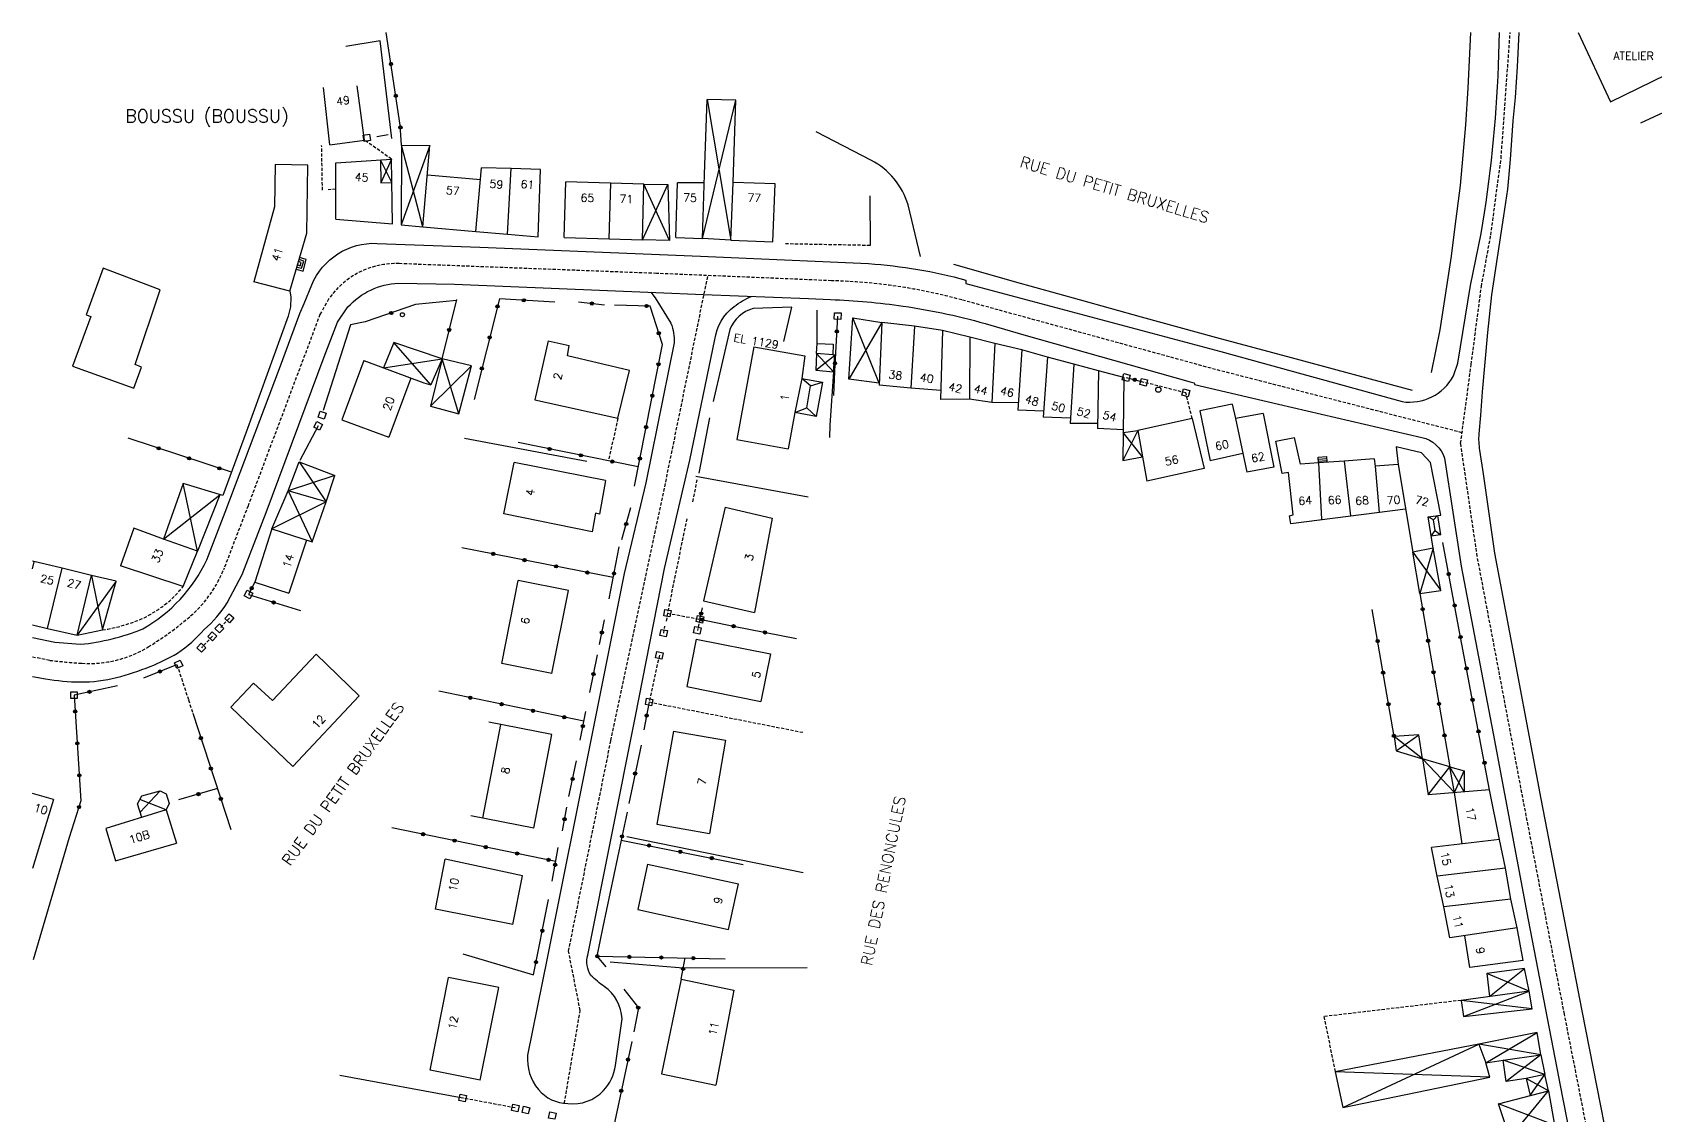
# Model space of a CAD drawing. Header units: millimetres. Extents: x 110000 to 111002, y 124000 to 125000.
# Drawn here: x 110000 to 110253.6, y 124830.9 to 125000 of the extents above; entities that cross this region are included whole.
import ezdxf
from ezdxf.enums import TextEntityAlignment as Align

# ---------------------------------------------------------------- set-up
doc = ezdxf.new("R2010")
doc.units = ezdxf.units.MM
doc.linetypes.add('DASHED', pattern=[0.75, 0.5, -0.25])
doc.layers.get('0').update_dxf_attribs({"linetype": 'CONTINUOUS'})
for name, color, linetype in [('W0001', 6, 'DASHED'), ('W0008', 7, 'CONTINUOUS'), ('W0100', 7, 'CONTINUOUS'), ('W0112', 1, 'DASHED'), ('W0310', 3, 'CONTINUOUS'), ('W0322', 7, 'CONTINUOUS'), ('W0980', 7, 'CONTINUOUS'), ('W0989', 7, 'CONTINUOUS'), ('W0991', 7, 'CONTINUOUS')]:
    doc.layers.add(name, color=color, linetype=linetype)
doc.styles.get("Standard").update_dxf_attribs({"font": 'romans.shx', "width": 0.85})

# ---------------------------------------------------------------- blocks, each defined once
blk = doc.blocks.new('t112o')
at = {"color": 0, "linetype": 'Continuous'}
for p, q in [((-0.5, 0.5), (0.5, 0.5)), ((-0.5, -0.5), (-0.5, 0.5)), ((0.5, 0.5), (0.5, -0.5)), ((0.5, -0.5), (-0.5, -0.5))]:
    blk.add_line(p, q, dxfattribs=at)
blk = doc.blocks.new('t322o')
at = {"color": 0, "linetype": 'Continuous'}
for radius in [0.25, 0.15]:
    blk.add_circle((0, 0), radius, dxfattribs=at)

msp = doc.modelspace()

# ---------------------------------------------------------------- linework, layer by layer
at = {"layer": 'W0001'}
for points in [[(110248.07, 124802.21), (110239.33, 124846.7), (110232.96, 124879.8), (110225.71, 124918.21), (110223.12, 124935.82), (110224.77, 124948.17), (110226.36, 124960.34), (110227.83, 124968.36), (110229.43, 124980.34), (110230.86, 125000)], [(110083.1, 124832.78), (110085.57, 124847.28), (110083.75, 124856.54), (110090.37, 124889.44), (110098.78, 124929.06), (110105.52, 124962.04)]]:
    msp.add_lwpolyline(points, dxfattribs=at)
msp.add_lwpolyline([(110223.34, 124937.5), (110184.84, 124947.36), (110145.2, 124958.23, 0.060769), (110124.81, 124961.23), (110097.5, 124962.37), (110057.29, 124963.9, 0.256996), (110046.26, 124958.36), (110044.92, 124955.96), (110033.68, 124926.09), (110029.98, 124916.42, -0.123084), (110024.71, 124908.88, -0.041908), (110018.1, 124904.05, -0.153945), (110007.73, 124901.49, -0.012589), (110002.71, 124901.94), (110000, 124902.46)], format="xyb", dxfattribs=at)
at = {"layer": 'W0008'}
for points in [[(110000, 124905.53), (110003.47, 124904.79), (110007.48, 124904.45, 0.06929), (110017.23, 124906.86, 0.154262), (110027.25, 124917.63), (110030.08, 124925.09), (110038.58, 124947.53), (110041.76, 124956.09), (110042.45, 124957.68), (110043.62, 124960.58, -0.314617), (110053.85, 124967.07), (110069.88, 124966.45), (110104.37, 124965.07), (110130.63, 124963.9, -0.04924), (110145.83, 124961.34), (110145.8, 124960.81), (110185.63, 124950.16), (110213.96, 124942.35, 0.315644), (110221.98, 124946.36), (110222.67, 124948.36), (110224.68, 124960.51), (110226.33, 124968.59, 0.033005), (110229.03, 124994.83), (110229.2, 125000)], [(110232.23, 125000), (110231.93, 124994.65), (110231.63, 124989.82), (110231.25, 124986.21), (110230.87, 124980.18), (110230.42, 124975.51), (110229.82, 124971.37), (110227.93, 124959.02), (110227.33, 124953.14), (110226.5, 124943.87), (110226.2, 124940.26), (110225.96, 124937.33, 0.062066), (110226.08, 124934.78), (110226.66, 124931.06), (110228.39, 124918.71), (110230.05, 124909.9), (110235.62, 124880.3), (110242.03, 124847.23), (110248.46, 124814.61, 0.217663), (110250.3, 124812.12, 0.061388), (110251.53, 124811.69, 0.121891), (110253.56, 124811.76), (110257.07, 124812.84)], [(110000, 124899.4), (110002.02, 124899.06, 0.04117), (110007.48, 124898.58, 0.063718), (110013.15, 124899.27, 0.034532), (110018.4, 124900.99, 0.031885), (110022.68, 124903.07, 0.063585), (110026.83, 124906.79, 0.079525), (110030.42, 124910.94), (110032.77, 124915.36), (110036.51, 124925.02), (110045.56, 124949.33), (110047.63, 124954.78), (110049.29, 124957.13, -0.198021), (110057.17, 124960.86), (110065.94, 124960.72), (110097.39, 124959.41), (110104.85, 124959.06), (110121.23, 124958.44), (110124.68, 124958.3, -0.0256), (110136.02, 124957.27, -0.035693), (110149.7, 124954.3), (110154.88, 124952.78), (110180.86, 124945.46), (110181.49, 124945.26), (110181.52, 124945.02), (110194.68, 124941.94), (110217.07, 124936.76, -0.264362), (110220.6, 124933.52), (110223.22, 124916.67), (110228.2, 124890.5), (110233.66, 124861.43), (110239.05, 124833.67), (110242.99, 124813.65, -0.397718)], [(110096.6, 124959.44), (110097.28, 124958.56), (110099.74, 124954.58, -0.105924), (110100.25, 124951.53), (110095.84, 124929.67), (110092.45, 124915.52), (110087.36, 124890.02), (110080.41, 124855.45), (110077.35, 124840.29, 0.200806), (110079.05, 124834.95, 0.224117), (110083.63, 124832.75, 0.238748), (110089.22, 124834.75, 0.146133), (110091.09, 124838.68), (110092.11, 124845.97, 0.231024), (110089.33, 124851, -0.041547), (110087.24, 124852.74, -0.209273), (110086.75, 124855.93), (110094.23, 124893.24), (110098.72, 124916.29), (110102.71, 124933.23), (110106.61, 124952.04, -0.204308), (110109.64, 124957.21, -0.053508), (110112.28, 124958.78, 0.710246)]]:
    msp.add_lwpolyline(points, format="xyb", dxfattribs=at)
for points in [[(110224.68, 125000), (110224.26, 124991.31), (110223.85, 124985.58), (110223.02, 124976.12), (110222.19, 124969.7), (110221.64, 124965.07)], [(110221.64, 124965.07), (110219.84, 124953.54), (110218.53, 124946.91)], [(110215.62, 124944.08), (110196.69, 124949.19), (110185.01, 124952.3), (110173.26, 124955.54), (110163.59, 124958.23), (110153.43, 124961.07), (110148.52, 124962.45), (110143.96, 124963.76)], [(110040.22, 124959.6), (110040.38, 124958.73), (110040.32, 124957.16), (110039.94, 124955.71), (110033.38, 124937.56), (110029.73, 124927.67)], [(110091.98, 124873.89), (110089.13, 124860.34), (110088.17, 124855.74), (110089.6, 124854.08)]]:
    msp.add_lwpolyline(points, dxfattribs=at)
at = {"layer": 'W0100'}
for points in [[(110241.5, 125000), (110246.54, 124989.16), (110268.4, 124999.82), (110268.32, 125000)], [(110274.81, 124996.75), (110251.24, 124985.83)], [(110046.46, 124982.45), (110045.49, 124991.43)], [(110051.89, 124983.18), (110050.73, 124991.68)], [(110109.46, 124976.56), (110109.87, 124989.42), (110105.4, 124989.54), (110109.09, 124967.57), (110104.67, 124967.84), (110109.87, 124989.42)], [(110104.99, 124977.84), (110105.4, 124989.54)], [(110046.46, 124982.45), (110051.89, 124983.18)], [(110062.08, 124982.36), (110057.6, 124969.95), (110061.01, 124969.65), (110057.66, 124982.42), (110062.08, 124982.36)], [(110057.66, 124982.42), (110057.6, 124969.95)], [(110061.01, 124969.65), (110062.08, 124982.36)], [(110043.03, 124979.27), (110037.92, 124979.4), (110037.8, 124972.78), (110034.58, 124961.06)], [(110042.84, 124968.65), (110043.03, 124979.27)], [(110047.38, 124979.65), (110056.09, 124980.22), (110054.45, 124976.5), (110056.14, 124976.56)], [(110047.4, 124970.86), (110047.38, 124979.65)], [(110056.14, 124976.56), (110054.38, 124980.11), (110054.45, 124976.5)], [(110056.25, 124970.12), (110056.09, 124980.22)], [(110069.98, 124977), (110061.69, 124977.7)], [(110069.26, 124968.91), (110070.15, 124978.87)], [(110079.35, 124978.58), (110074.81, 124978.77), (110070.15, 124978.87)], [(110074.22, 124968.51), (110074.81, 124978.77)], [(110078.98, 124968.11), (110079.35, 124978.58)], [(110083.07, 124967.98), (110083.32, 124976.69)], [(110095.5, 124976.31), (110083.32, 124976.69)], [(110100.51, 124967.98), (110100.78, 124976.5)], [(110104.94, 124976.5), (110100.78, 124976.5)], [(110104.67, 124967.84), (110104.99, 124977.84)], [(110109.09, 124967.57), (110109.46, 124976.56)], [(110116.03, 124976.37), (110109.46, 124976.56)], [(110090.11, 124967.77), (110090.36, 124976.47)], [(110095.28, 124967.64), (110095.5, 124976.31)], [(110095.28, 124967.64), (110099.28, 124976.25), (110099.53, 124967.49), (110095.28, 124967.64)], [(110099.53, 124967.49), (110095.5, 124976.31), (110099.28, 124976.25)], [(110115.66, 124967.31), (110116.03, 124976.37)], [(110047.4, 124970.86), (110056.25, 124970.12)], [(110061.01, 124969.65), (110069.26, 124968.91)], [(110069.26, 124968.91), (110074.22, 124968.51)], [(110040.22, 124959.6), (110042.84, 124968.65)], [(110074.22, 124968.51), (110078.98, 124968.11)], [(110083.07, 124967.98), (110090.11, 124967.77)], [(110090.11, 124967.77), (110095.28, 124967.64)], [(110100.51, 124967.98), (110104.67, 124967.84)], [(110109.09, 124967.57), (110115.66, 124967.31)], [(110041.22, 124963.05), (110042.28, 124962.73), (110042.77, 124964.54), (110041.74, 124964.84)], [(110041.31, 124963.37), (110042.01, 124963.2), (110042.38, 124964.3), (110041.65, 124964.53)], [(110041.41, 124963.7), (110041.82, 124963.58), (110041.99, 124964.07), (110041.56, 124964.24)], [(110017.05, 124947.71), (110016.04, 124948.15), (110019.95, 124959.8), (110011.06, 124963.21), (110008.41, 124955.9), (110009.11, 124955.64), (110006.27, 124947.89), (110015.85, 124944.43), (110017.05, 124947.71)], [(110040.22, 124959.6), (110034.58, 124961.06)], [(110132.29, 124945.22), (110127.52, 124945.86), (110128.15, 124955.45), (110132.7, 124954.71), (110127.52, 124945.86)], [(110132.29, 124945.22), (110128.15, 124955.45)], [(110132.7, 124954.71), (110132.28, 124944.9)], [(110137.79, 124954.11), (110132.7, 124954.71)], [(110137.79, 124954.11), (110137.2, 124944.43)], [(110142.15, 124953.44), (110137.79, 124954.11)], [(110063.98, 124949.03), (110056.45, 124951.56), (110054.83, 124947.61), (110063.98, 124949.03), (110062.24, 124944.98), (110056.45, 124951.56)], [(110080.59, 124951.83), (110078.5, 124942.61)], [(110080.59, 124951.83), (110083.83, 124951.1)], [(110122.58, 124951.45), (110125.11, 124951.32), (110125.06, 124949.65), (110122.5, 124949.86), (110122.58, 124951.45)], [(110142.15, 124953.44), (110141.88, 124942.69)], [(110146.44, 124952.43), (110142.15, 124953.44)], [(110146.44, 124952.43), (110146.4, 124942.76)], [(110150.33, 124951.43), (110146.44, 124952.43)], [(110150.33, 124951.43), (110149.89, 124942.21)], [(110154.56, 124950.42), (110150.33, 124951.43)], [(110051.76, 124948.75), (110048.34, 124939.5)], [(110051.76, 124948.75), (110061.13, 124945.28)], [(110062.16, 124941.66), (110066.6, 124940.47), (110068.58, 124947.92), (110063.98, 124949.03), (110062.16, 124941.66), (110068.58, 124947.92)], [(110066.6, 124940.47), (110063.98, 124949.03)], [(110091.43, 124939.75), (110093.25, 124947.2), (110083.57, 124949.5), (110083.83, 124951.1)], [(110112.69, 124950.91), (110110.03, 124936.45)], [(110112.69, 124950.91), (110120.66, 124949.48)], [(110120.66, 124949.48), (110120.19, 124945.97), (110119.12, 124940.67), (110118.04, 124934.97)], [(110122.5, 124949.86), (110122.37, 124947.26), (110125.15, 124947), (110125.36, 124949.61), (110125.06, 124949.65)], [(110122.37, 124947.26), (110125.36, 124949.61)], [(110122.5, 124949.86), (110125.15, 124947)], [(110154.56, 124950.42), (110153.93, 124941.02)], [(110158.58, 124949.28), (110154.56, 124950.42)], [(110158.58, 124949.28), (110157.9, 124939.91)], [(110162.67, 124948.21), (110158.58, 124949.28)], [(110162.67, 124948.21), (110162.1, 124938.96)], [(110166.56, 124947.14), (110162.67, 124948.21)], [(110166.56, 124947.14), (110166.39, 124938.17)], [(110170.52, 124946.13), (110166.56, 124947.14)], [(110170.52, 124946.13), (110170.35, 124933.17)], [(110059.1, 124946.03), (110055.67, 124936.79)], [(110061.13, 124945.28), (110062.24, 124944.98)], [(110120.19, 124945.97), (110123.44, 124945.38), (110122.45, 124940.03), (110119.12, 124940.67), (110121, 124941.4), (110121.55, 124944.82), (110123.44, 124945.38)], [(110121.55, 124944.82), (110120.19, 124945.97)], [(110141.91, 124944.11), (110137.2, 124944.43), (110132.28, 124944.9)], [(110078.5, 124942.61), (110091.43, 124939.75)], [(110122.45, 124940.03), (110121, 124941.4)], [(110154.01, 124942.14), (110149.89, 124942.21), (110146.4, 124942.76), (110141.88, 124942.69)], [(110157.97, 124940.86), (110153.93, 124941.02)], [(110187.42, 124941.98), (110182.39, 124940.91)], [(110187.42, 124941.98), (110187.95, 124939.7)], [(110048.34, 124939.5), (110055.67, 124936.79)], [(110162.15, 124939.75), (110157.9, 124939.91)], [(110166.4, 124938.96), (110162.1, 124938.96)], [(110181.18, 124939.7), (110172.66, 124937.82)], [(110181.18, 124939.7), (110183.04, 124931.91)], [(110182.39, 124940.91), (110184, 124933.1)], [(110192.24, 124940.5), (110187.95, 124939.7)], [(110187.95, 124939.7), (110189.71, 124931.35)], [(110192.24, 124940.5), (110193.91, 124932.14)], [(110110.03, 124936.45), (110118.04, 124934.97)], [(110170.41, 124937.93), (110166.39, 124938.17)], [(110170.35, 124933.17), (110173.4, 124933.72), (110170.41, 124937.53), (110172.66, 124937.82), (110170.35, 124933.17)], [(110172.66, 124937.82), (110174.08, 124929.93)], [(110214.52, 124925.58), (110196.61, 124923.27), (110196.37, 124924.54), (110196.93, 124924.69), (110196.21, 124931.27), (110195.26, 124931.11), (110194.23, 124936.19), (110197.16, 124936.74)], [(110198.08, 124932.6), (110197.16, 124936.74)], [(110189.1, 124934.23), (110184, 124933.1)], [(110200.9, 124932.8), (110200.84, 124933.7), (110202.16, 124933.78), (110202.23, 124932.89)], [(110200.86, 124933.38), (110202.19, 124933.47)], [(110209.61, 124933.4), (110204.92, 124933.07)], [(110209.61, 124933.4), (110209.75, 124932.26)], [(110216.99, 124934.34), (110213.03, 124935.28)], [(110213.03, 124935.28), (110213.37, 124932.53)], [(110216.99, 124934.34), (110218.42, 124932.86)], [(110041.69, 124932.94), (110047.24, 124930.8), (110039.95, 124928.42), (110041.69, 124932.94), (110045.9, 124926.68), (110047.24, 124930.8)], [(110087.95, 124924.91), (110087.46, 124922), (110073.66, 124924.85), (110075.24, 124932.86)], [(110089.53, 124930.05), (110075.24, 124932.86)], [(110183.04, 124931.91), (110174.08, 124929.93)], [(110193.91, 124932.14), (110189.71, 124931.35)], [(110200.9, 124932.8), (110198.08, 124932.6)], [(110200.88, 124933.07), (110202.21, 124933.16)], [(110204.92, 124933.07), (110200.9, 124932.8)], [(110200.9, 124932.8), (110201.37, 124923.98)], [(110204.92, 124933.07), (110205.89, 124924.54)], [(110213.37, 124932.53), (110209.75, 124932.26)], [(110209.75, 124932.26), (110210.41, 124925.01)], [(110213.37, 124932.53), (110215.65, 124918.83)], [(110218.82, 124919.46), (110218.03, 124924.38), (110220.01, 124924.61), (110218.42, 124932.86)], [(110029.73, 124927.67), (110023.55, 124929.56), (110020.46, 124920.87), (110029.25, 124927.82), (110025.8, 124919), (110023.55, 124929.56)], [(110045.9, 124926.68), (110037.41, 124922.48), (110039.95, 124928.42), (110043.69, 124920.45), (110045.9, 124926.68)], [(110045.9, 124926.68), (110039.95, 124928.42)], [(110089.53, 124930.05), (110088.61, 124924.8)], [(110108.2, 124925.86), (110104.84, 124911.24)], [(110108.2, 124925.86), (110115.57, 124924.17)], [(110088.61, 124924.8), (110087.95, 124924.91)], [(110115.57, 124924.17), (110112.79, 124909.42)], [(110219.52, 124924.56), (110219.98, 124921.56), (110218.52, 124921.34), (110219.14, 124922.2), (110218.86, 124923.91), (110218.03, 124924.38)], [(110218.86, 124923.91), (110219.52, 124924.56)], [(110020.46, 124920.87), (110015.85, 124922.57), (110013.77, 124916.71)], [(110025.8, 124919), (110020.46, 124920.87)], [(110037.41, 124922.48), (110034.72, 124914.17)], [(110037.41, 124922.48), (110043.69, 124920.45)], [(110042.8, 124920.74), (110040.04, 124912.45)], [(110219.14, 124922.2), (110219.98, 124921.56)], [(110023.52, 124913.5), (110025.8, 124919)], [(110216.76, 124912.41), (110220.01, 124912.88), (110218.82, 124919.46), (110215.65, 124918.83), (110220.01, 124912.88)], [(110218.82, 124919.46), (110216.76, 124912.41), (110215.65, 124918.83)], [(110009.23, 124915.19), (110004.63, 124916.33), (110000, 124917.42)], [(110000, 124916.23), (110000.27, 124917.35)], [(110002.33, 124906.93), (110004.63, 124916.33)], [(110023.52, 124913.5), (110013.77, 124916.71)], [(110006.96, 124905.86), (110009.23, 124915.19)], [(110006.96, 124905.86), (110010.94, 124906.69), (110013.08, 124914.31), (110009.23, 124915.19), (110010.94, 124906.69)], [(110013.08, 124914.31), (110006.96, 124905.86)], [(110034.72, 124914.17), (110040.04, 124912.45)], [(110073.34, 124901.46), (110075.88, 124914.41)], [(110083.73, 124912.84), (110075.88, 124914.41)], [(110081.14, 124899.89), (110083.73, 124912.84)], [(110104.84, 124911.24), (110112.79, 124909.42)], [(110000, 124907.47), (110002.33, 124906.93)], [(110002.33, 124906.93), (110006.96, 124905.86)], [(110103.7, 124905.23), (110102.25, 124897.84)], [(110103.7, 124905.23), (110115.3, 124902.98)], [(110115.3, 124902.98), (110113.8, 124895.53)], [(110037.49, 124895.69), (110044.31, 124902.9), (110051.05, 124896.4), (110040.66, 124885.38)], [(110081.14, 124899.89), (110073.34, 124901.46)], [(110034.52, 124898.36), (110030.97, 124894.61)], [(110034.52, 124898.36), (110037.49, 124895.69)], [(110102.25, 124897.84), (110113.8, 124895.53)], [(110030.97, 124894.61), (110040.66, 124885.38)], [(110070.36, 124877.29), (110073.17, 124891.91)], [(110081.14, 124890.38), (110071.32, 124892.27)], [(110078.32, 124875.76), (110081.14, 124890.38)], [(110100.12, 124890.91), (110097.53, 124876.36)], [(110100.12, 124890.91), (110108.27, 124889.46)], [(110217.15, 124886.57), (110216.6, 124890.3), (110212.71, 124890.06), (110213.03, 124887.84), (110217.15, 124886.57), (110212.71, 124890.06)], [(110213.03, 124887.84), (110216.6, 124890.3)], [(110108.27, 124889.46), (110105.77, 124874.9)], [(110221.44, 124885.3), (110217.15, 124886.57), (110218.03, 124880.94), (110221.44, 124885.3)], [(110222.14, 124881.29), (110217.15, 124886.57)], [(110222.14, 124881.29), (110221.44, 124885.3), (110223.66, 124884.67), (110223.66, 124881.41), (110221.44, 124885.3)], [(110222.14, 124881.29), (110223.66, 124884.67)], [(110003.27, 124880.2), (110000, 124881.14)], [(110003.27, 124880.2), (110000, 124869.46)], [(110017.1, 124877.43), (110016.39, 124879.56), (110017.07, 124880.77), (110019.93, 124881.59), (110020.87, 124881.09), (110021.36, 124879.59), (110020.91, 124878.59), (110016.76, 124880.23)], [(110016.83, 124878.26), (110019.93, 124881.59)], [(110227.65, 124881.74), (110218.03, 124880.94)], [(110223.35, 124873.27), (110222.14, 124881.29)], [(110229.19, 124873.97), (110227.65, 124881.74)], [(110020.91, 124878.59), (110011.45, 124875.71)], [(110020.91, 124878.59), (110022.5, 124873.38)], [(110078.32, 124875.76), (110068.5, 124877.65)], [(110011.45, 124875.71), (110012.99, 124870.65)], [(110097.53, 124876.36), (110105.77, 124874.9)], [(110012.99, 124870.65), (110022.5, 124873.38)], [(110229.19, 124873.97), (110218.58, 124872.7)], [(110221.44, 124858.59), (110220.48, 124863.43), (110219.45, 124868.26), (110218.58, 124872.7)], [(110230.13, 124869.48), (110229.19, 124873.97)], [(110062.95, 124863.11), (110064.46, 124870.88)], [(110076.57, 124868.29), (110064.46, 124870.88)], [(110096.08, 124870.12), (110094.56, 124863.04)], [(110096.08, 124870.12), (110110.31, 124867.07)], [(110075.05, 124860.68), (110076.57, 124868.29)], [(110230.13, 124869.48), (110219.45, 124868.26)], [(110230.94, 124864.66), (110230.13, 124869.48)], [(110108.72, 124859.94), (110110.31, 124867.07)], [(110075.05, 124860.68), (110062.95, 124863.11)], [(110094.56, 124863.04), (110108.72, 124859.94)], [(110230.94, 124864.66), (110220.48, 124863.43)], [(110231.94, 124860.17), (110230.94, 124864.66)], [(110231.94, 124860.17), (110221.44, 124858.59)], [(110232.88, 124855.07), (110231.94, 124860.17)], [(110224.53, 124854), (110223.78, 124858.94)], [(110232.88, 124855.07), (110224.53, 124854)], [(110062.13, 124837.95), (110065.01, 124852.42)], [(110072.84, 124850.85), (110065.01, 124852.42)], [(110233.81, 124850.27), (110233.1, 124853.84), (110227.23, 124853.05), (110227.6, 124849.44), (110233.1, 124853.84)], [(110233.81, 124850.27), (110227.23, 124853.05)], [(110069.94, 124836.39), (110072.84, 124850.85)], [(110101.34, 124852.15), (110098.29, 124837.38)], [(110101.34, 124852.15), (110109.59, 124850.45)], [(110109.59, 124850.45), (110106.74, 124835.63)], [(110223.58, 124846.31), (110234.29, 124847.5), (110233.81, 124850.27), (110223.18, 124848.85), (110223.58, 124846.31), (110233.81, 124850.27)], [(110234.29, 124847.5), (110223.18, 124848.85)], [(110235.64, 124840.36), (110235.08, 124843.85), (110225.96, 124842.03), (110227.07, 124839.1), (110229.77, 124839.49)], [(110227.07, 124839.1), (110235.08, 124843.85)], [(110225.96, 124842.03), (110203.51, 124837.67), (110204.7, 124832.12), (110227.7, 124836.88), (110227.07, 124839.1)], [(110204.7, 124832.12), (110225.96, 124842.03)], [(110235.64, 124840.36), (110225.96, 124842.03)], [(110233.33, 124836.64), (110230.24, 124836.16), (110229.77, 124839.49), (110235.64, 124840.36), (110236.27, 124837.27), (110229.77, 124839.49)], [(110235.64, 124840.36), (110230.24, 124836.16)], [(110069.94, 124836.39), (110062.13, 124837.95)], [(110098.29, 124837.38), (110106.74, 124835.63)], [(110227.7, 124836.88), (110203.51, 124837.67)], [(110236.82, 124834.74), (110236.27, 124837.27), (110233.33, 124836.64), (110233.96, 124833.98)], [(110233.96, 124833.98), (110236.27, 124837.27)], [(110230.8, 124827.37), (110229.05, 124832.68), (110236.82, 124834.74), (110237.78, 124829.35), (110229.05, 124832.68)], [(110230.8, 124827.37), (110236.82, 124834.74)], [(110236.82, 124834.74), (110233.33, 124836.64)]]:
    msp.add_lwpolyline(points, dxfattribs=at)
msp.add_lwpolyline([(110138.75, 124965.03), (110136.8, 124973.1, 0.199936), (110131.06, 124980.03), (110122.42, 124984.5)], format="xyb", dxfattribs=at)
for centre, radius in [((110057.79, 124955.92), 0.317), ((110175.89, 124944.21), 0.406)]:
    msp.add_circle(centre, radius, dxfattribs=at)
at = {"layer": 'W0112'}
for points in [[(110045.3, 124975.37), (110045.18, 124982.36)], [(110056.09, 124980.22), (110051.89, 124983.18)], [(110047.39, 124975.55), (110046.19, 124975.43)], [(110130.87, 124966.73), (110117.38, 124966.99)], [(110181.18, 124939.7), (110180.19, 124943.72), (110173.6, 124945.38)], [(110091.43, 124939.75), (110090, 124933.1)], [(110103.8, 124930.16), (110103.09, 124926.52)], [(110102.21, 124924.06), (110099.2, 124909.32), (110104.28, 124908.37), (110103.88, 124906.62)], [(110030.76, 124908.52), (110029.2, 124906.94)], [(110099.2, 124909.32), (110098.99, 124908.03)], [(110028.12, 124905.71), (110026.39, 124903.91)], [(110098.61, 124906.2), (110098.79, 124907.3)], [(110022.58, 124901.28), (110024.37, 124895.77), (110025.03, 124893.7)], [(110097.94, 124902.74), (110096.34, 124895.45), (110120.46, 124890.69)], [(110223.18, 124848.85), (110201.76, 124846.31), (110203.51, 124837.67)], [(110075.43, 124832.04), (110067.21, 124833.6)]]:
    msp.add_lwpolyline(points, dxfattribs=at)
msp.add_lwpolyline([(110010.94, 124906.69, 0.063876), (110017.43, 124908.58, 0.042341), (110020.65, 124910.6, 0.071055), (110023.52, 124913.5, 0.983345)], format="xyb", dxfattribs=at)
at = {"layer": 'W0310'}
for points in [[(110056.15, 124983.43), (110054.32, 124998.68), (110048.96, 124997.8)], [(110055.58, 124984), (110053.82, 124983.68)], [(110130.81, 124974.48), (110130.87, 124966.73)], [(110066.24, 124958.15), (110059.86, 124957.51)], [(110122.58, 124951.45), (110122.58, 124956.62)], [(110052, 124954.81), (110049.7, 124954.34), (110045.42, 124940.94)], [(110125.15, 124947), (110124.55, 124938.67), (110124.5, 124936.74)], [(110044.63, 124938.56), (110041.77, 124933.17)], [(110105.78, 124939.83), (110104.12, 124931.19)], [(110086.59, 124933.02), (110067.47, 124936.58)], [(110103.64, 124930.72), (110121.17, 124927.47)], [(110005.76, 124874.29), (110000.13, 124855.19)], [(110092.85, 124874.45), (110120.38, 124868.82)], [(110067.23, 124856.14), (110078.26, 124852.81)], [(110090.24, 124854.87), (110101.66, 124853.92), (110121.01, 124854)], [(110067.21, 124833.6), (110048.04, 124837.12)]]:
    msp.add_lwpolyline(points, dxfattribs=at)
msp.add_lwpolyline([(110117.37, 124951.72), (110118.63, 124957.11), (110112.61, 124956.87, 0.244946), (110108.96, 124953.62), (110106.34, 124942.37)], format="xyb", dxfattribs=at)
at = {"layer": 'W0322'}
for points in [[(110057.66, 124982.42), (110057.47, 124985.51), (110055.27, 125000)], [(110059.86, 124957.51), (110052, 124954.81)], [(110063.98, 124949.03), (110066.28, 124958.3)], [(110081.59, 124957.9), (110072.94, 124958.38), (110068.98, 124942.69)], [(110089.36, 124957.43), (110085.32, 124957.9)], [(110094.04, 124929.13), (110098.41, 124951.25), (110096.5, 124957.27), (110090.95, 124957.43)], [(110125.79, 124955.72), (110125.31, 124947.12), (110125.12, 124943.32)], [(110170.86, 124946.12), (110173.6, 124945.38)], [(110031.08, 124931.32), (110014.97, 124936.62)], [(110094.64, 124932.17), (110075.88, 124935.95)], [(110092.06, 124920.81), (110093.49, 124925.8)], [(110090.72, 124914.86), (110067.07, 124919.54)], [(110090.08, 124911.54), (110091.66, 124919.7)], [(110227.65, 124881.74), (110223.1, 124905.59), (110220.33, 124920.34)], [(110034.72, 124914.17), (110033.73, 124912.21)], [(110033.73, 124912.21), (110041.85, 124909.71)], [(110216.76, 124912.41), (110221.44, 124885.3)], [(110088.57, 124904.4), (110089.36, 124908.29)], [(110104.28, 124908.37), (110104.67, 124910.15)], [(110104.28, 124908.37), (110109.54, 124907.27), (110119.35, 124905.36)], [(110212.71, 124890.06), (110209.3, 124909.87)], [(110017.41, 124899.2), (110022.58, 124901.28)], [(110087.06, 124896.95), (110088.25, 124902.82)], [(110013.29, 124897.98), (110006.5, 124896.51), (110007.58, 124879.99), (110005.76, 124874.29)], [(110086.13, 124892.43), (110063.51, 124897.11)], [(110096.34, 124895.45), (110095.53, 124891.09)], [(110025.03, 124893.7), (110030.98, 124875.55)], [(110085.56, 124889.5), (110086.43, 124893.94)], [(110095.08, 124888.71), (110093.17, 124879.6)], [(110083.81, 124880.71), (110085, 124886.25)], [(110028.9, 124881.91), (110022.81, 124880.15)], [(110082.78, 124875.32), (110083.49, 124879.04)], [(110092.93, 124878.25), (110091.98, 124873.89), (110111.02, 124870.09)], [(110081.75, 124870.55), (110056.13, 124875.79)], [(110081.19, 124867.47), (110082.15, 124872.7)], [(110078.26, 124852.81), (110080.64, 124864.62)], [(110088.17, 124855.74), (110108.24, 124855.34)], [(110101.34, 124852.15), (110101.98, 124855.47)], [(110092.38, 124850.59), (110094.68, 124847.66), (110093.97, 124843.93)], [(110093.65, 124842.43), (110091.59, 124832.91), (110090.87, 124829.51), (110105.55, 124829.51)]]:
    msp.add_lwpolyline(points, dxfattribs=at)

# ---------------------------------------------------------------- block references
at = {"layer": 'W0112'}
for p, rotation in [((110052.24, 124983.56), 188.0603418981051), ((110125.79, 124955.72), 267.2714206891609), ((110170.86, 124946.12), 346.1158166112123), ((110173.6, 124945.38), 346.0157945548077), ((110180.19, 124943.72), 165.5289990760962), ((110044.63, 124938.56), 241.3695960116295), ((110045.26, 124940.23), 70.89183738368733), ((110033.73, 124912.21), 242.5360625231696), ((110030.76, 124908.52), 48.75196959562299), ((110099.2, 124909.32), 79.03737153650273), ((110104.28, 124908.37), 257.0378676175973), ((110028.12, 124905.71), 47.18546722981146), ((110029.2, 124906.94), 45.44208289409991), ((110098.61, 124906.2), 79.20698025389609), ((110103.88, 124906.62), 77.59807760851943), ((110026.39, 124903.91), 46.14544606553106), ((110097.94, 124902.74), 258.0461923277093), ((110022.83, 124901.33), 204.0845759734763), ((110096.34, 124895.45), 258.5511409226359), ((110067.21, 124833.6), 348.04114971526), ((110075.43, 124832.04), 347.2601860935403), ((110077.08, 124831.71), 347.1448922812854), ((110081.23, 124830.86), 168.3356852769364)]:
    msp.add_blockref('t112o', p, dxfattribs=dict(at, rotation=rotation))
msp.add_blockref('t112o', (110006.5, 124896.51), dxfattribs=at)
at = {"layer": 'W0322'}
for p, rotation in [((110056.02, 124995.06), 98.65988321230878), ((110056.77, 124990.11), 98.65988321230878), ((110057.49, 124985.17), 93.50642845843572), ((110056.03, 124956.19), 198.9396642939594), ((110072.65, 124957.23), 255.8163969021785), ((110076.75, 124958.17), 176.8518874635693), ((110087.39, 124957.66), 173.2956576700974), ((110095.95, 124957.28), 178.3647799843575), ((110065.1, 124953.54), 76.06795432867152), ((110071.43, 124952.38), 255.8163969021785), ((110097.84, 124953.03), 107.5391945899544), ((110125.66, 124953.31), 266.8117558641021), ((110070.2, 124947.53), 255.8163969021785), ((110097.8, 124948.18), 78.8391207937484), ((110125.38, 124948.32), 266.8117558641021), ((110172.2, 124945.76), 344.9491674811026), ((110096.83, 124943.27), 78.8391207937484), ((110095.87, 124938.37), 78.8391207937484), ((110019.72, 124935.05), 161.7785194080207), ((110024.47, 124933.49), 161.7785194080207), ((110080.78, 124934.96), 168.6052702426899), ((110085.68, 124933.97), 168.6052702426899), ((110094.9, 124933.46), 78.8391207937484), ((110029.22, 124931.93), 161.7785194080207), ((110090.58, 124932.99), 168.6052702426899), ((110092.76, 124923.24), 74.04206617559612), ((110071.98, 124918.57), 168.8101644180598), ((110076.88, 124917.6), 168.8101644180598), ((110081.79, 124916.63), 168.8101644180598), ((110086.69, 124915.66), 168.8101644180598), ((110090.85, 124915.51), 79.00246520912323), ((110221.25, 124915.42), 100.6654735891142), ((110034.24, 124913.21), 243.1382025574075), ((110037.68, 124910.99), 342.9405447899449), ((110222.18, 124910.51), 100.6654735891142), ((110104.47, 124909.24), 77.60863290133103), ((110104.64, 124908.29), 348.250249039607), ((110217.18, 124909.94), 279.7959702597217), ((110088.96, 124906.3), 78.4560794376786), ((110109.53, 124907.27), 348.250249039607), ((110114.44, 124906.31), 348.9406441167616), ((110223.1, 124905.59), 100.6654735891142), ((110210.15, 124904.95), 99.7673100623946), ((110218.03, 124905.01), 279.7959702597217), ((110019.93, 124900.21), 21.91130794775066), ((110224.04, 124900.68), 100.7993542198925), ((110087.64, 124899.81), 78.53201009799649), ((110211, 124900.02), 99.7673100623946), ((110218.88, 124900.08), 279.7959702597217), ((110008.91, 124897.03), 192.2724106366071), ((110068.4, 124896.1), 168.3139075702031), ((110073.3, 124895.09), 168.3139075702031), ((110211.84, 124895.09), 99.7673100623946), ((110219.73, 124895.16), 279.7959702597217), ((110224.98, 124895.77), 100.7993542198925), ((110006.67, 124893.97), 273.7387477983569), ((110078.19, 124894.07), 168.3139075702031), ((110083.09, 124893.06), 168.3139075702031), ((110095.95, 124893.32), 259.4027449541921), ((110085.98, 124891.67), 78.87797848971259), ((110212.69, 124890.16), 99.7673100623946), ((110220.59, 124890.23), 279.7959702597217), ((110225.91, 124890.86), 100.7993542198925), ((110007, 124888.98), 273.7387477983569), ((110026.31, 124889.81), 288.1482258885958), ((110027.87, 124885.06), 288.1482258885958), ((110226.85, 124885.95), 100.7993542198925), ((110007.32, 124883.99), 273.7387477983569), ((110084.39, 124883.41), 77.8955102656084), ((110094.15, 124884.27), 258.2023262752219), ((110025.93, 124881.06), 196.1508371133928), ((110029.43, 124880.31), 288.1482258885958), ((110007.28, 124879.05), 252.2704533546352), ((110061.03, 124874.79), 168.43001420374), ((110083.13, 124877.13), 79.15092707932526), ((110065.93, 124873.79), 168.43001420374), ((110070.82, 124872.78), 168.43001420374), ((110092.11, 124874.46), 257.6821099607808), ((110096.31, 124873.03), 348.6991867261125), ((110075.72, 124871.78), 168.43001420374), ((110080.62, 124870.78), 168.43001420374), ((110081.66, 124870.02), 79.68679639588792), ((110101.21, 124872.05), 348.6991867261125), ((110106.12, 124871.07), 348.6991867261125), ((110079.65, 124859.72), 78.60695733092368), ((110078.66, 124854.81), 78.60695733092368), ((110088.25, 124855.74), 358.8687554543994), ((110093.25, 124855.64), 358.8687554543994), ((110098.25, 124855.54), 358.8687554543994), ((110103.24, 124855.44), 358.8687554543994), ((110101.65, 124853.77), 79.10901687731068), ((110094.64, 124847.71), 308.1117996372714), ((110093.04, 124839.6), 257.7650560340925), ((110091.98, 124834.72), 257.7650560340925)]:
    msp.add_blockref('t322o', p, dxfattribs=dict(at, rotation=rotation))

# ---------------------------------------------------------------- texts
at = {"layer": 'W0980'}
msp.add_text('BOUSSU (BOUSSU)', height=2, dxfattribs=at).set_placement((110027.26, 124986.82), align=Align.MIDDLE)
at = {"layer": 'W0989'}
for s, rotation, p in [('RUE DU PETIT BRUXELLES', 343.2419, (110169.05, 124975.45)), ('RUE DU PETIT BRUXELLES', 54.2708, (110048.51, 124882.67)), ('RUE DES RENONCULES', 78.6105, (110132.92, 124867.52))]:
    msp.add_text(s, height=1.75, rotation=rotation, dxfattribs=at).set_placement(p, align=Align.MIDDLE)
at = {"layer": 'W0991'}
msp.add_text('ATELIER', height=1.25, dxfattribs=at).set_placement((110250.13, 124996.33), align=Align.MIDDLE)
for s, rotation, p in [('49', 7.7273, (110048.52, 124989.35)), ('45', 355.2403, (110051.42, 124977.38)), ('59', 355.3684, (110072.48, 124976.31)), ('61', 355.1736, (110077.34, 124976.25)), ('57', 354.8938, (110065.67, 124975.3)), ('65', 358.3648, (110086.7, 124974.17)), ('71', 358.5134, (110092.78, 124974)), ('75', 358.1539, (110102.72, 124974.2)), ('77', 357.6646, (110112.77, 124974.17)), ('41', 73.8739, (110038.24, 124965.35)), ('EL 1129', 350.4542, (110113.08, 124951.78)), ('2', 77.2787, (110082.07, 124946.33)), ('38', 353.252, (110134.82, 124946.49)), ('40', 351.261, (110139.73, 124946.01)), ('42', 346.8199, (110144.18, 124944.51)), ('44', 345.5113, (110148.14, 124944.19)), ('46', 346.6182, (110152.27, 124943.87)), ('20', 69.702, (110055.65, 124942.05)), ('1', 79.5541, (110117.52, 124943)), ('48', 344.1932, (110156.15, 124942.53)), ('50', 345.3143, (110160.28, 124941.5)), ('52', 344.59, (110164.24, 124940.62)), ('54', 345.7468, (110168.29, 124940.07)), ('60', 12.0329, (110185.82, 124935.55)), ('56', 12.4233, (110177.97, 124933.17)), ('62', 10.6111, (110191.45, 124933.65)), ('4', 80.1262, (110077.78, 124928.18)), ('64', 4.0822, (110198.83, 124926.91)), ('66', 3.8109, (110203.43, 124926.99)), ('68', 4.0822, (110207.71, 124926.91)), ('70', 4.2329, (110212.63, 124926.99)), ('72', 346.6619, (110217.07, 124926.83)), ('33', 67.4626, (110019.51, 124918.28)), ('14', 72.1074, (110039.95, 124917.48)), ('3', 77.0823, (110111.97, 124918.04)), ('25', 348.3501, (110002.3, 124914.56)), ('27', 346.9552, (110006.52, 124913.87)), ('6', 78.6809, (110076.99, 124908.13)), ('5', 78.9085, (110113.08, 124899.73)), ('12', 46.5529, (110044.71, 124892.36)), ('8', 79.0835, (110073.9, 124884.75)), ('7', 79.8983, (110104.59, 124883.01)), ('10', 344.1801, (110001.32, 124878.73)), ('17', 281.224, (110224.69, 124877.93)), ('10B', 16.9466, (110016.7, 124874.37)), ('15', 281.8119, (110220.8, 124870.96)), ('10', 78.6809, (110065.81, 124866.92)), ('13', 279.47, (110221.36, 124865.96)), ('9', 77.8534, (110107.13, 124864.46)), ('11', 282.6294, (110222.71, 124861.13)), ('9', 280.4459, (110226.2, 124856.61)), ('12', 78.6809, (110065.73, 124845.36)), ('11', 78.3403, (110106.42, 124844.41))]:
    msp.add_text(s, height=1.25, rotation=rotation, dxfattribs=at).set_placement(p, align=Align.MIDDLE)

doc.saveas('drawing.dxf')
